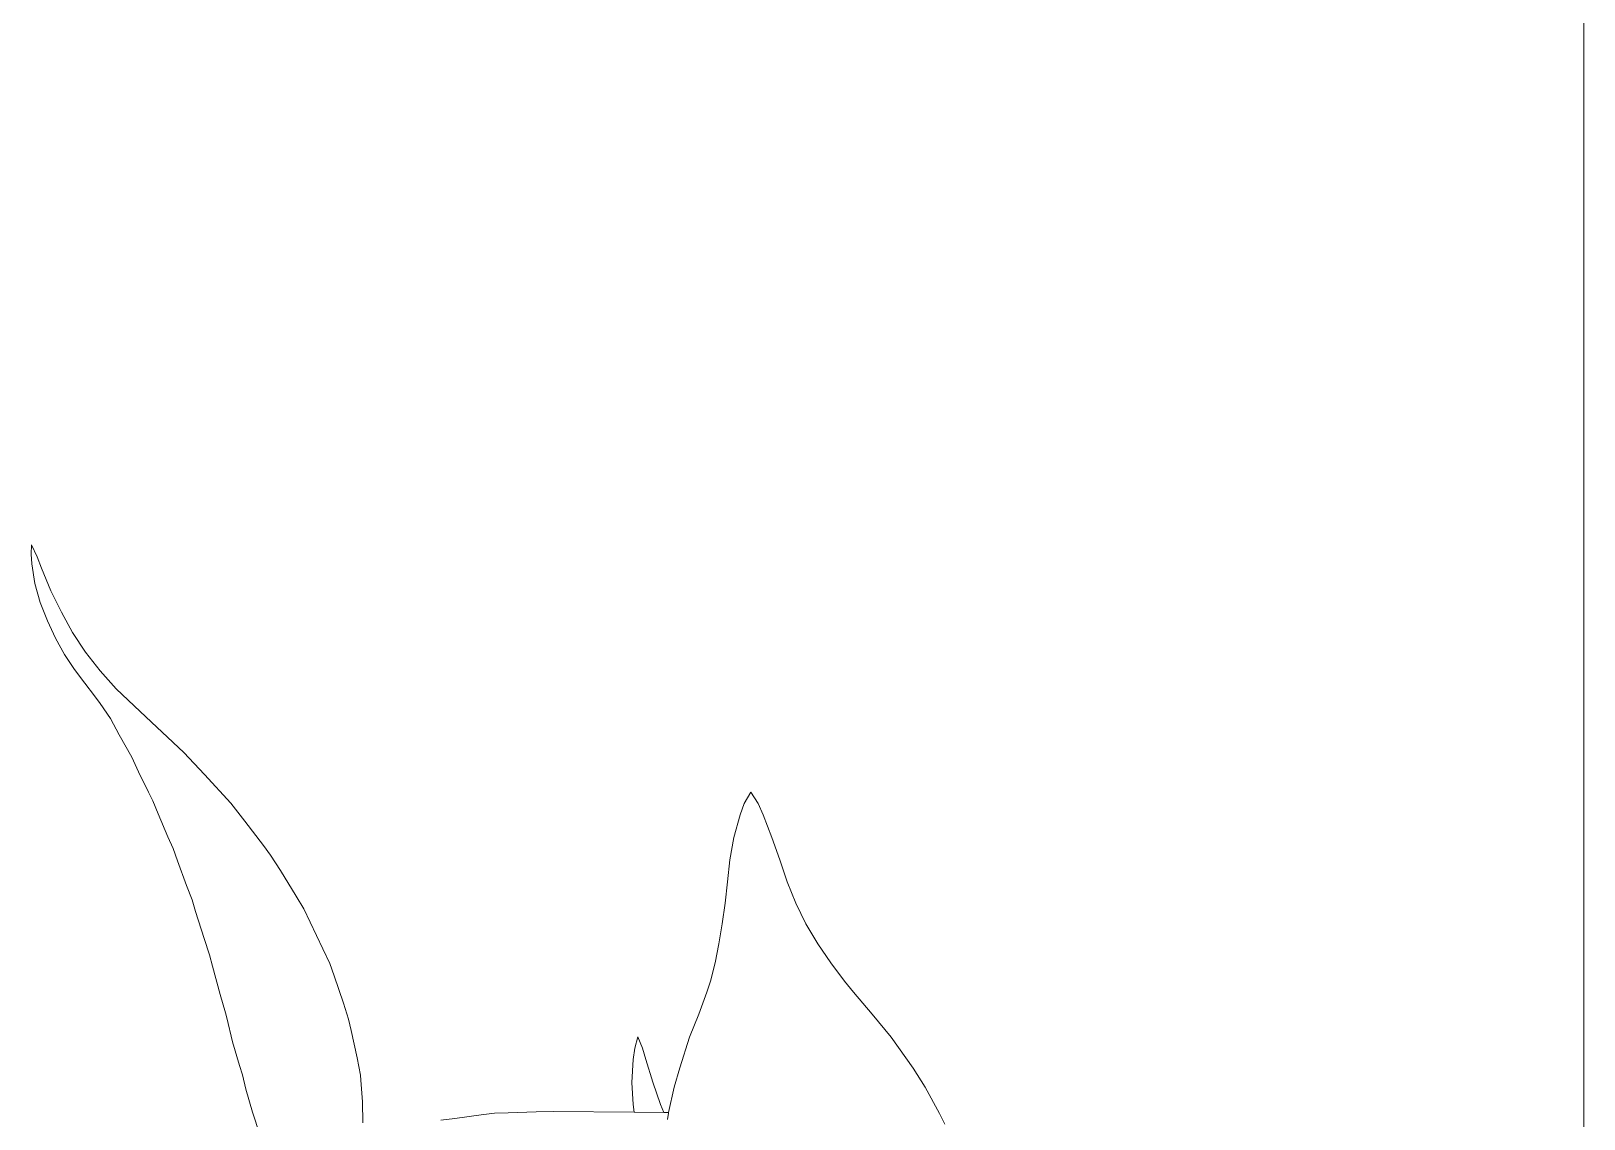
# Model space of a CAD drawing. Header units: metres. Extents: x 12.2 to 77.2, y 18.8 to 35.5.
# Drawn here: x 61.6819 to 62.0748, y 30.5481 to 30.8233 of the extents above; entities that cross this region are included whole.
import ezdxf

# ---------------------------------------------------------------- set-up
doc = ezdxf.new("R2010")
doc.units = ezdxf.units.M
doc.layers.add('0inne_gulv', color=7, linetype='Continuous', lineweight=13)

# ---------------------------------------------------------------- blocks, each defined once
blk = doc.blocks.new('One bedroom house rs')
for p, q in [((-8.48723, 0.20285), (-8.48723, -1.73512)), ((-8.87994, -1.29256), (-8.88007, -1.29488)), ((-8.87992, -1.29734), (-8.88007, -1.29488)), ((-8.87994, -1.29256), (-8.87856, -1.29558)), ((-8.87747, -1.29847), (-8.87856, -1.29558)), ((-8.87992, -1.29734), (-8.87908, -1.3023)), ((-8.87747, -1.29847), (-8.87503, -1.30418)), ((-8.87775, -1.30709), (-8.87908, -1.3023)), ((-8.8724, -1.30957), (-8.87503, -1.30418)), ((-8.87595, -1.31175), (-8.87775, -1.30709)), ((-8.87595, -1.31175), (-8.87387, -1.31615)), ((-8.86955, -1.31471), (-8.8724, -1.30957)), ((-8.86629, -1.31966), (-8.86955, -1.31471)), ((-8.87387, -1.31615), (-8.87158, -1.32026)), ((-8.86629, -1.31966), (-8.86262, -1.32441)), ((-8.87158, -1.32026), (-8.86911, -1.32404)), ((-8.86911, -1.32404), (-8.86644, -1.32749)), ((-8.86401, -1.33076), (-8.86644, -1.32749)), ((-8.86262, -1.32441), (-8.85852, -1.32895)), ((-8.86401, -1.33076), (-8.86262, -1.33269)), ((-8.85403, -1.33324), (-8.85852, -1.32895)), ((-8.86262, -1.33269), (-8.86, -1.33647)), ((-8.85403, -1.33324), (-8.84963, -1.33742)), ((-8.85779, -1.34062), (-8.86, -1.33647)), ((-8.84963, -1.33742), (-8.84694, -1.33996)), ((-8.85456, -1.34627), (-8.85779, -1.34062)), ((-8.84694, -1.33996), (-8.84141, -1.34508)), ((-8.85286, -1.34997), (-8.85456, -1.34627)), ((-8.84141, -1.34508), (-8.83619, -1.35063)), ((-8.85034, -1.35512), (-8.85286, -1.34997)), ((-8.83619, -1.35063), (-8.82955, -1.35786)), ((-8.85034, -1.35512), (-8.84924, -1.35726)), ((-8.69796, -1.3551), (-8.69965, -1.35795)), ((-8.69796, -1.3551), (-8.6961, -1.35796)), ((-8.84924, -1.35726), (-8.8479, -1.36061)), ((-8.82955, -1.35786), (-8.82599, -1.36242)), ((-8.70068, -1.3608), (-8.69965, -1.35795)), ((-8.6949, -1.36081), (-8.6961, -1.35796)), ((-8.8479, -1.36061), (-8.84545, -1.36638)), ((-8.82599, -1.36242), (-8.8213, -1.36857)), ((-8.70068, -1.3608), (-8.70225, -1.3666)), ((-8.6949, -1.36081), (-8.69267, -1.3666)), ((-8.84414, -1.36931), (-8.84545, -1.36638)), ((-8.70329, -1.37224), (-8.70225, -1.3666)), ((-8.69067, -1.37225), (-8.69267, -1.3666)), ((-8.84306, -1.37243), (-8.84414, -1.36931)), ((-8.81946, -1.37106), (-8.8213, -1.36857)), ((-8.84074, -1.37875), (-8.84306, -1.37243)), ((-8.81701, -1.37492), (-8.81946, -1.37106)), ((-8.81701, -1.37492), (-8.81302, -1.3814)), ((-8.7039, -1.37777), (-8.70329, -1.37224)), ((-8.68879, -1.37778), (-8.69067, -1.37225)), ((-8.83934, -1.38234), (-8.84074, -1.37875)), ((-8.70452, -1.38317), (-8.7039, -1.37777)), ((-8.68879, -1.37778), (-8.68662, -1.38318)), ((-8.83846, -1.38531), (-8.83934, -1.38234)), ((-8.81302, -1.3814), (-8.81111, -1.38462)), ((-8.83846, -1.38531), (-8.8363, -1.39211)), ((-8.81111, -1.38462), (-8.80943, -1.38801)), ((-8.70452, -1.38317), (-8.70523, -1.38841)), ((-8.68662, -1.38318), (-8.68405, -1.38842)), ((-8.80943, -1.38801), (-8.80623, -1.39474)), ((-8.70523, -1.38841), (-8.70609, -1.39345)), ((-8.68405, -1.38842), (-8.68108, -1.39346)), ((-8.8363, -1.39211), (-8.83491, -1.39625)), ((-8.70703, -1.39827), (-8.70609, -1.39345)), ((-8.68108, -1.39346), (-8.67774, -1.39829)), ((-8.83419, -1.3991), (-8.83491, -1.39625)), ((-8.80623, -1.39474), (-8.80453, -1.39847)), ((-8.80341, -1.40155), (-8.80453, -1.39847)), ((-8.70703, -1.39827), (-8.70822, -1.40292)), ((-8.67427, -1.40294), (-8.67774, -1.39829)), ((-8.83223, -1.40629), (-8.83419, -1.3991)), ((-8.80105, -1.40845), (-8.80341, -1.40155)), ((-8.83223, -1.40629), (-8.83086, -1.41093)), ((-8.70909, -1.4057), (-8.71115, -1.41123)), ((-8.70822, -1.40292), (-8.70909, -1.4057)), ((-8.67427, -1.40294), (-8.67204, -1.40572)), ((-8.67204, -1.40572), (-8.66726, -1.41126)), ((-8.79973, -1.41254), (-8.80105, -1.40845)), ((-8.83086, -1.41093), (-8.83059, -1.41219)), ((-8.83059, -1.41219), (-8.82908, -1.41826)), ((-8.79907, -1.41537), (-8.79973, -1.41254)), ((-8.71115, -1.41123), (-8.71352, -1.41708)), ((-8.66252, -1.41711), (-8.66726, -1.41126)), ((-8.79907, -1.41537), (-8.79758, -1.42234)), ((-8.72655, -1.41701), (-8.72733, -1.41986)), ((-8.72655, -1.41701), (-8.72536, -1.41986)), ((-8.71352, -1.41708), (-8.71596, -1.42485)), ((-8.65691, -1.42488), (-8.66252, -1.41711)), ((-8.82908, -1.41826), (-8.82736, -1.42425)), ((-8.72775, -1.42271), (-8.72733, -1.41986)), ((-8.72455, -1.42271), (-8.72536, -1.41986)), ((-8.82736, -1.42425), (-8.82661, -1.42658)), ((-8.79675, -1.42673), (-8.79758, -1.42234)), ((-8.72775, -1.42271), (-8.72805, -1.42851)), ((-8.72455, -1.42271), (-8.72275, -1.4285)), ((-8.71596, -1.42485), (-8.71735, -1.42969)), ((-8.65392, -1.42972), (-8.65691, -1.42488)), ((-8.82571, -1.43023), (-8.82661, -1.42658)), ((-8.79662, -1.42793), (-8.79675, -1.42673)), ((-8.79626, -1.43346), (-8.79662, -1.42793)), ((-8.72779, -1.43415), (-8.72805, -1.42851)), ((-8.72081, -1.43415), (-8.72275, -1.4285)), ((-8.71735, -1.42969), (-8.71879, -1.43617)), ((-8.65025, -1.43635), (-8.65392, -1.42972)), ((-8.82571, -1.43023), (-8.82403, -1.43609)), ((-8.79626, -1.43346), (-8.79617, -1.43871)), ((-8.82403, -1.43609), (-8.82218, -1.4417)), ((-8.77286, -1.43762), (-8.77643, -1.4381)), ((-8.76623, -1.43676), (-8.77286, -1.43762)), ((-8.7628, -1.43634), (-8.76623, -1.43676)), ((-8.75938, -1.43622), (-8.7628, -1.43634)), ((-8.75231, -1.43599), (-8.75938, -1.43622)), ((-8.75231, -1.43599), (-8.74799, -1.43585)), ((-8.74799, -1.43585), (-8.72753, -1.43608)), ((-8.72753, -1.43608), (-8.72779, -1.43415)), ((-8.72753, -1.43608), (-8.72003, -1.43616)), ((-8.72003, -1.43616), (-8.72081, -1.43415)), ((-8.72003, -1.43616), (-8.71879, -1.43617)), ((-8.71907, -1.43791), (-8.71882, -1.43631)), ((-8.71879, -1.43617), (-8.71882, -1.43631)), ((-8.65025, -1.43635), (-8.64893, -1.43906))]:
    blk.add_line(p, q)

msp = doc.modelspace()

# ---------------------------------------------------------------- block references
at = {"layer": '0inne_gulv'}
msp.add_blockref('One bedroom house rs', (70.562, 31.98587), dxfattribs=at)

doc.saveas('drawing.dxf')
